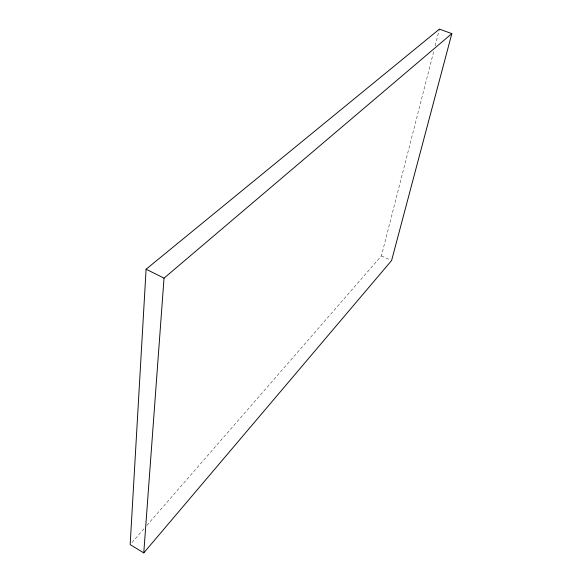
<?xml version="1.0" encoding="UTF-8"?>
<svg xmlns="http://www.w3.org/2000/svg" width="582" height="582" viewBox="0 0 582 582"><rect width="100%" height="100%" fill="white"/><g stroke="black" fill="none" stroke-linecap="round" stroke-linejoin="round"><path stroke-width="0.44" stroke-dasharray="2.91 2.18" d="M146.875 525.408L381.399 255.92L434.034 50.198M435.161 45.803L439.432 29.1M131.954 542.555L144.489 528.15M381.399 255.92L390.027 259.819"/><path stroke-width="0.87" d="M146.097 269.219L130.164 544.614L143.769 552.9L391.591 260.532L451.836 33.625L439.432 29.1L146.097 269.219L164.022 278.16L451.836 33.625M143.769 552.9L164.022 278.16"/></g></svg>
